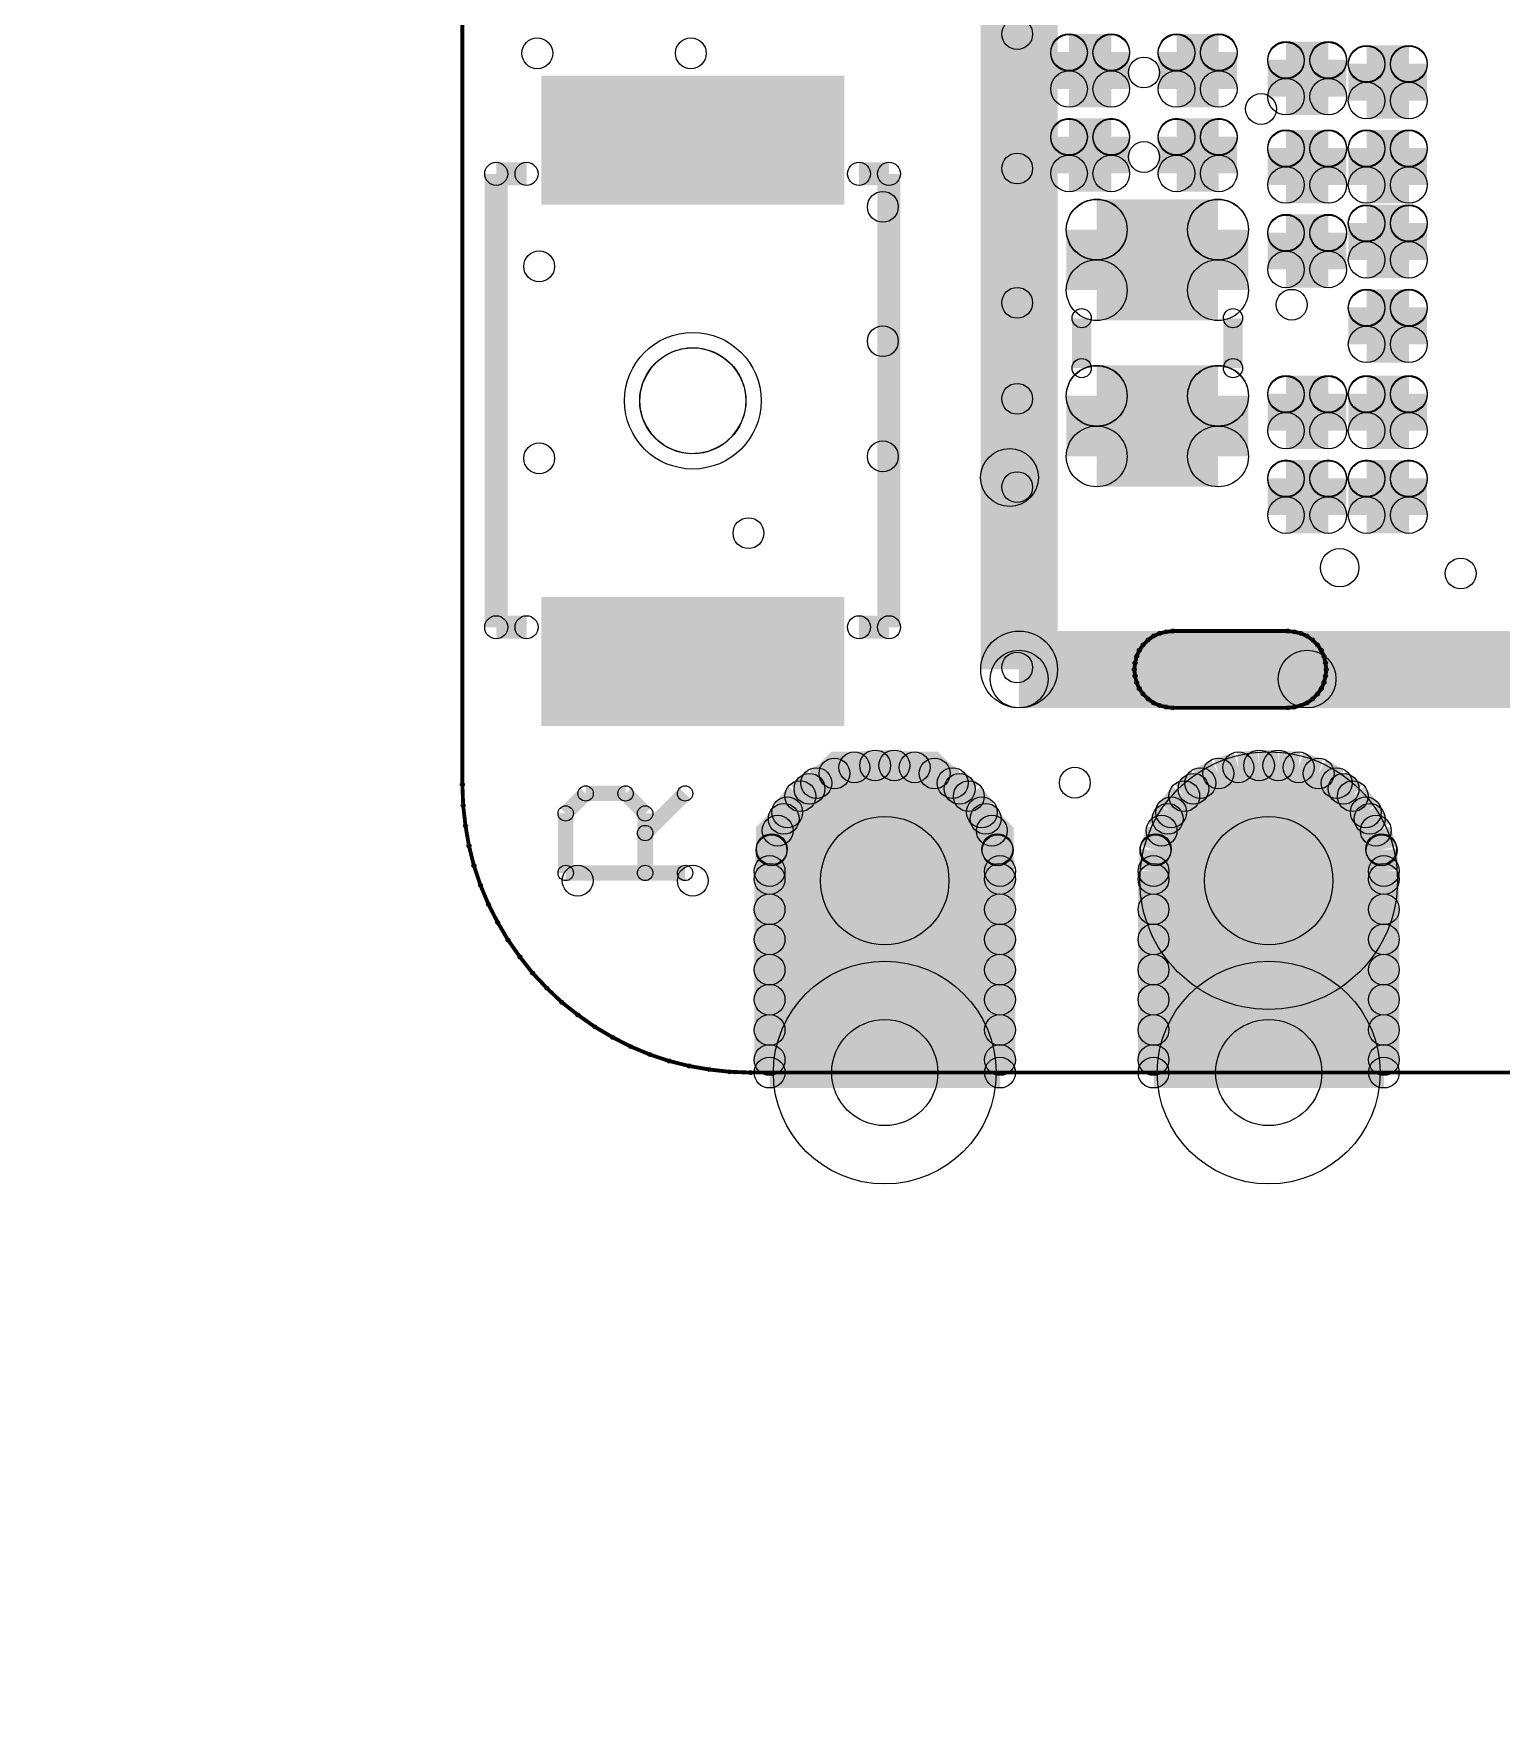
# Model space of a CAD drawing. Extents: x 0 to 123, y 0 to 26.
# Drawn here: x 0 to 9.71, y 0 to 11.09 of the extents above; entities that cross this region are included whole.
import ezdxf

# ---------------------------------------------------------------- set-up
doc = ezdxf.new("R2010")
doc.units = 0
doc.layers.get('0').update_dxf_attribs({"linetype": 'CONTINUOUS'})
for name, color, linetype in [('XIAOESP32C3_GTO', 3, 'CONTINUOUS'), ('XIAOESP32C3_GTS', 10, 'CONTINUOUS'), ('XIAOESP32C3_TXT', 14, 'CONTINUOUS')]:
    doc.layers.add(name, color=color, linetype=linetype)

# ---------------------------------------------------------------- blocks, each defined once
blk = doc.blocks.new('ROUND_1')
blk.add_circle((0, 0), 0.0127)
blk = doc.blocks.new('ROUND_5')
blk.add_circle((0, 0), 0.254)
blk = doc.blocks.new('ROUND_12')
blk.add_circle((0, 0), 0.0762)
blk = doc.blocks.new('ROUND_2')
blk.add_circle((0, 0), 0.0508)
blk = doc.blocks.new('ROUND_14')
blk.add_circle((0, 0), 0.0635)
blk = doc.blocks.new('ROUND_3')
blk.add_circle((0, 0), 0)
blk = doc.blocks.new('CUSTOM_65')
for points in [[(-0.852168, 0.35298), (-0.35298, 0.852168), (0.852168, 0.35298), (0.35298, 0.852168)], [(-0.852168, -0.35298), (-0.852168, 0.35298), (0.852168, -0.35298), (0.852168, 0.35298)], [(-0.35298, -0.852168), (-0.852168, -0.35298), (0.35298, -0.852168), (0.852168, -0.35298)]]:
    blk.add_solid(points)
blk = doc.blocks.new('ROUND_22')
blk.add_circle((0, 0), 0.852)
blk = doc.blocks.new('ROUND_23')
blk.add_circle((0, 0), 0.737)
blk = doc.blocks.new('RECTANGLE_67')
blk.add_solid([(1.00203, 0.42672), (1.00203, -0.42672), (-1.00203, 0.42672), (-1.00203, -0.42672)])
blk = doc.blocks.new('ROUND_26')
blk.add_circle((0, 0), 0.452)
blk = doc.blocks.new('ROUND_53')
blk.add_circle((0, 0), 0.191)
blk = doc.blocks.new('ROUND_54')
blk.add_circle((0, 0), 0.121)
blk = doc.blocks.new('ROUND_24')
blk.add_circle((0, 0), 0.102)
blk = doc.blocks.new('ROUND_66')
blk.add_circle((0, 0), 0.201)
blk = doc.blocks.new('ROUND_46')
blk.add_circle((0, 0), 0.127)
blk = doc.blocks.new('ROUND_69')
blk.add_circle((0, 0), 0.351)
blk = doc.blocks.new('ROUND_70')
blk.add_circle((0, 0), 0.425)

msp = doc.modelspace()

# ---------------------------------------------------------------- linework, layer by layer
at = {"layer": 'XIAOESP32C3_GTO'}
for points, const_width in [([(2.83718, 20.08886), (2.83718, 6.11886)], 0.0254), ([(6.52018, 6.88086), (6.52018, 19.32686)], 0.508), ([(3.0607, 7.16026), (3.0607, 10.16)], 0.1524), ([(3.0607, 10.16), (3.26136, 10.16)], 0.1524), ([(5.461, 10.16), (5.65912, 10.16)], 0.1524), ([(5.65912, 10.16), (5.65912, 7.16026)], 0.1524), ([(6.9342, 9.20496), (6.9342, 8.87476)], 0.127), ([(7.93496, 8.87476), (7.93496, 9.20496)], 0.127), ([(3.26136, 7.16026), (3.0607, 7.16026)], 0.1524), ([(5.65912, 7.16026), (5.461, 7.16026)], 0.1524), ([(16.80718, 6.88086), (6.52018, 6.88086)], 0.508), ([(7.40918, 7.10184), (7.37362, 7.07644)], 0.0254), ([(7.44982, 7.11962), (7.40918, 7.10184)], 0.0254), ([(7.493, 7.12978), (7.44982, 7.11962)], 0.0254), ([(7.53618, 7.13486), (7.493, 7.12978)], 0.0254), ([(8.29818, 7.13486), (7.53618, 7.13486)], 0.0254), ([(8.34136, 7.12978), (8.29818, 7.13486)], 0.0254), ([(8.38454, 7.11962), (8.34136, 7.12978)], 0.0254), ([(8.42518, 7.10184), (8.38454, 7.11962)], 0.0254), ([(8.46074, 7.07644), (8.42518, 7.10184)], 0.0254), ([(7.3152, 7.00786), (7.29742, 6.96722)], 0.0254), ([(7.3406, 7.04342), (7.3152, 7.00786)], 0.0254), ([(7.37362, 7.07644), (7.3406, 7.04342)], 0.0254), ([(8.49376, 7.04342), (8.46074, 7.07644)], 0.0254), ([(8.51916, 7.00786), (8.49376, 7.04342)], 0.0254), ([(8.53694, 6.96722), (8.51916, 7.00786)], 0.0254), ([(7.28726, 6.92404), (7.28218, 6.88086)], 0.0254), ([(7.28218, 6.88086), (7.28726, 6.83768)], 0.0254), ([(7.29742, 6.96722), (7.28726, 6.92404)], 0.0254), ([(8.5471, 6.92404), (8.53694, 6.96722)], 0.0254), ([(8.55218, 6.88086), (8.5471, 6.92404)], 0.0254), ([(8.5471, 6.83768), (8.55218, 6.88086)], 0.0254), ([(7.28726, 6.83768), (7.29742, 6.7945)], 0.0254), ([(7.29742, 6.7945), (7.3152, 6.75386)], 0.0254), ([(7.3152, 6.75386), (7.3406, 6.7183)], 0.0254), ([(8.49376, 6.7183), (8.51916, 6.75386)], 0.0254), ([(8.51916, 6.75386), (8.53694, 6.7945)], 0.0254), ([(8.53694, 6.7945), (8.5471, 6.83768)], 0.0254), ([(7.3406, 6.7183), (7.37362, 6.68528)], 0.0254), ([(7.37362, 6.68528), (7.40918, 6.65988)], 0.0254), ([(7.40918, 6.65988), (7.44982, 6.6421)], 0.0254), ([(7.44982, 6.6421), (7.493, 6.63194)], 0.0254), ([(8.34136, 6.63194), (8.38454, 6.6421)], 0.0254), ([(8.38454, 6.6421), (8.42518, 6.65988)], 0.0254), ([(8.42518, 6.65988), (8.46074, 6.68528)], 0.0254), ([(8.46074, 6.68528), (8.49376, 6.7183)], 0.0254), ([(7.493, 6.63194), (7.53618, 6.62686)], 0.0254), ([(7.53618, 6.62686), (8.29818, 6.62686)], 0.0254), ([(8.29818, 6.62686), (8.34136, 6.63194)], 0.0254), ([(2.83718, 6.11886), (2.84226, 5.9817)], 0.0254), ([(3.52044, 5.92836), (3.65252, 6.06044)], 0.1016), ([(3.65252, 6.06044), (3.91668, 6.06044)], 0.1016), ([(3.91668, 6.06044), (4.04622, 5.92836)], 0.1016), ([(4.04622, 5.79882), (4.31038, 6.06044)], 0.1016), ([(2.84226, 5.9817), (2.8575, 5.84708)], 0.0254), ([(3.52044, 5.53466), (3.52044, 5.92836)], 0.1016), ([(4.04622, 5.92836), (4.04622, 5.53466)], 0.1016), ([(2.8575, 5.84708), (2.88036, 5.715)], 0.0254), ([(2.88036, 5.715), (2.91338, 5.58292)], 0.0254), ([(2.91338, 5.58292), (2.95656, 5.45338)], 0.0254), ([(4.31038, 5.53466), (3.52044, 5.53466)], 0.1016), ([(2.95656, 5.45338), (3.0099, 5.32638)], 0.0254), ([(3.0099, 5.32638), (3.07086, 5.207)], 0.0254), ([(3.07086, 5.207), (3.13944, 5.09016)], 0.0254), ([(3.13944, 5.09016), (3.21818, 4.9784)], 0.0254), ([(3.21818, 4.9784), (3.302, 4.87172)], 0.0254), ([(3.302, 4.87172), (3.39598, 4.77266)], 0.0254), ([(3.39598, 4.77266), (3.49504, 4.67868)], 0.0254), ([(3.49504, 4.67868), (3.60172, 4.59486)], 0.0254), ([(3.60172, 4.59486), (3.71348, 4.51612)], 0.0254), ([(3.71348, 4.51612), (3.83032, 4.44754)], 0.0254), ([(3.83032, 4.44754), (3.9497, 4.38658)], 0.0254), ([(3.9497, 4.38658), (4.0767, 4.33324)], 0.0254), ([(4.0767, 4.33324), (4.20624, 4.29006)], 0.0254), ([(4.20624, 4.29006), (4.33832, 4.25704)], 0.0254), ([(4.33832, 4.25704), (4.4704, 4.23418)], 0.0254), ([(4.4704, 4.23418), (4.60502, 4.21894)], 0.0254), ([(4.60502, 4.21894), (4.74218, 4.21386)], 0.0254), ([(4.74218, 4.21386), (21.88718, 4.21386)], 0.0254)]:
    msp.add_lwpolyline(points, dxfattribs=dict(at, const_width=const_width))
for points in [[(4.1783, 8.95858), (4.23164, 8.98398)], [(4.23164, 8.98398), (4.28752, 9.00176)], [(4.28752, 9.00176), (4.34594, 9.00938)], [(4.34594, 9.00938), (4.4069, 9.00684)], [(4.4069, 9.00684), (4.46278, 8.99414)], [(4.46278, 8.99414), (4.51866, 8.97128)], [(4.05638, 8.82904), (4.0894, 8.87984)], [(4.0894, 8.87984), (4.13004, 8.92302)], [(4.13004, 8.92302), (4.1783, 8.95858)], [(4.51866, 8.97128), (4.56946, 8.9408)], [(4.56946, 8.9408), (4.61518, 8.90016)], [(4.61518, 8.90016), (4.65074, 8.85444)], [(4.01574, 8.71728), (4.03098, 8.7757)], [(4.03098, 8.7757), (4.05638, 8.82904)], [(4.65074, 8.85444), (4.68122, 8.80364)], [(4.68122, 8.80364), (4.70154, 8.74776)], [(4.01066, 8.65886), (4.01574, 8.71728)], [(4.01574, 8.60044), (4.01066, 8.65886)], [(4.70154, 8.74776), (4.7117, 8.68934)], [(4.7117, 8.68934), (4.7117, 8.62838)], [(4.03098, 8.54202), (4.01574, 8.60044)], [(4.05638, 8.48868), (4.03098, 8.54202)], [(4.70154, 8.56996), (4.68122, 8.51408)], [(4.7117, 8.62838), (4.70154, 8.56996)], [(4.0894, 8.43788), (4.05638, 8.48868)], [(4.13004, 8.3947), (4.0894, 8.43788)], [(4.65074, 8.46328), (4.61518, 8.41756)], [(4.68122, 8.51408), (4.65074, 8.46328)], [(4.1783, 8.35914), (4.13004, 8.3947)], [(4.23164, 8.33374), (4.1783, 8.35914)], [(4.28752, 8.31596), (4.23164, 8.33374)], [(4.46278, 8.32358), (4.4069, 8.31088)], [(4.51866, 8.34644), (4.46278, 8.32358)], [(4.56946, 8.37692), (4.51866, 8.34644)], [(4.61518, 8.41756), (4.56946, 8.37692)], [(4.34594, 8.30834), (4.28752, 8.31596)], [(4.4069, 8.31088), (4.34594, 8.30834)]]:
    msp.add_lwpolyline(points, dxfattribs=at)
at = {"layer": 'XIAOESP32C3_GTS'}
for points, const_width in [([(2.83718, 20.08886), (2.83718, 6.11886)], 0.0254), ([(6.45668, 12.08786), (6.45668, 8.15086)], 0.381), ([(6.85038, 10.72134), (6.85038, 10.96518)], 0.2413), ([(6.85038, 10.96518), (7.12978, 10.96518)], 0.2413), ([(7.12978, 10.9601), (6.85038, 10.9601)], 0.2413), ([(7.12978, 10.96518), (7.12978, 10.72134)], 0.2413), ([(7.56158, 10.72134), (7.56158, 10.96518)], 0.2413), ([(7.56158, 10.96518), (7.84098, 10.96518)], 0.2413), ([(7.84098, 10.9601), (7.56158, 10.9601)], 0.2413), ([(7.84098, 10.96518), (7.84098, 10.72134)], 0.2413), ([(8.28548, 10.67054), (8.28548, 10.91438)], 0.2413), ([(8.28548, 10.91438), (8.56488, 10.91438)], 0.2413), ([(8.56488, 10.9093), (8.28548, 10.9093)], 0.2413), ([(8.56488, 10.91438), (8.56488, 10.67054)], 0.2413), ([(8.81888, 10.88898), (8.81888, 10.64514)], 0.2413), ([(8.81888, 10.88898), (9.09828, 10.88898)], 0.2413), ([(8.81888, 10.8839), (9.09828, 10.8839)], 0.2413), ([(9.09828, 10.88898), (9.09828, 10.64514)], 0.2413), ([(7.12978, 10.72134), (6.85038, 10.72134)], 0.2413), ([(7.84098, 10.72134), (7.56158, 10.72134)], 0.2413), ([(8.56488, 10.67054), (8.28548, 10.67054)], 0.2413), ([(9.09828, 10.64514), (8.81888, 10.64514)], 0.2413), ([(6.85038, 10.16254), (6.85038, 10.40638)], 0.2413), ([(6.85038, 10.40638), (7.12978, 10.40638)], 0.2413), ([(7.12978, 10.4013), (6.85038, 10.4013)], 0.2413), ([(7.12978, 10.40638), (7.12978, 10.16254)], 0.2413), ([(7.56158, 10.16254), (7.56158, 10.40638)], 0.2413), ([(7.56158, 10.40638), (7.84098, 10.40638)], 0.2413), ([(7.84098, 10.4013), (7.56158, 10.4013)], 0.2413), ([(7.84098, 10.40638), (7.84098, 10.16254)], 0.2413), ([(8.28548, 10.33018), (8.28548, 10.08634)], 0.2413), ([(8.28548, 10.33018), (8.56488, 10.33018)], 0.2413), ([(8.28548, 10.3251), (8.56488, 10.3251)], 0.2413), ([(8.56488, 10.33018), (8.56488, 10.08634)], 0.2413), ([(8.81888, 10.33018), (8.81888, 10.08634)], 0.2413), ([(8.81888, 10.33018), (9.09828, 10.33018)], 0.2413), ([(8.81888, 10.3251), (9.09828, 10.3251)], 0.2413), ([(9.09828, 10.33018), (9.09828, 10.08634)], 0.2413), ([(7.12978, 10.16254), (6.85038, 10.16254)], 0.2413), ([(7.84098, 10.16254), (7.56158, 10.16254)], 0.2413), ([(8.56488, 10.08634), (8.28548, 10.08634)], 0.2413), ([(9.09828, 10.08634), (8.81888, 10.08634)], 0.2413), ([(7.8359, 9.7917), (7.03326, 9.7917)], 0.40132), ([(7.03326, 9.39038), (7.03326, 9.7917)], 0.40132), ([(7.03326, 9.78916), (7.8359, 9.78916)], 0.40132), ([(7.8359, 9.7917), (7.8359, 9.39038)], 0.40132), ([(8.28548, 9.77138), (8.28548, 9.52754)], 0.2413), ([(8.28548, 9.77138), (8.56488, 9.77138)], 0.2413), ([(8.28548, 9.7663), (8.56488, 9.7663)], 0.2413), ([(8.56488, 9.77138), (8.56488, 9.52754)], 0.2413), ([(8.81888, 9.59104), (8.81888, 9.83488)], 0.2413), ([(8.81888, 9.83488), (9.09828, 9.83488)], 0.2413), ([(9.09828, 9.8298), (8.81888, 9.8298)], 0.2413), ([(9.09828, 9.83488), (9.09828, 9.59104)], 0.2413), ([(8.56488, 9.52754), (8.28548, 9.52754)], 0.2413), ([(9.09828, 9.59104), (8.81888, 9.59104)], 0.2413), ([(7.8359, 9.39038), (7.03326, 9.39038)], 0.40132), ([(8.81888, 9.03224), (8.81888, 9.27608)], 0.2413), ([(8.81888, 9.27608), (9.09828, 9.27608)], 0.2413), ([(9.09828, 9.271), (8.81888, 9.271)], 0.2413), ([(9.09828, 9.27608), (9.09828, 9.03224)], 0.2413), ([(9.09828, 9.03224), (8.81888, 9.03224)], 0.2413), ([(7.8359, 8.69188), (7.03326, 8.69188)], 0.40132), ([(7.03326, 8.29056), (7.03326, 8.69188)], 0.40132), ([(7.03326, 8.68934), (7.8359, 8.68934)], 0.40132), ([(7.8359, 8.69188), (7.8359, 8.29056)], 0.40132), ([(8.28548, 8.70458), (8.28548, 8.46074)], 0.2413), ([(8.28548, 8.70458), (8.56488, 8.70458)], 0.2413), ([(8.28548, 8.6995), (8.56488, 8.6995)], 0.2413), ([(8.56488, 8.70458), (8.56488, 8.46074)], 0.2413), ([(8.81888, 8.70458), (8.81888, 8.46074)], 0.2413), ([(8.81888, 8.70458), (9.09828, 8.70458)], 0.2413), ([(8.81888, 8.6995), (9.09828, 8.6995)], 0.2413), ([(9.09828, 8.70458), (9.09828, 8.46074)], 0.2413), ([(8.56488, 8.46074), (8.28548, 8.46074)], 0.2413), ([(9.09828, 8.46074), (8.81888, 8.46074)], 0.2413), ([(7.8359, 8.29056), (7.03326, 8.29056)], 0.40132), ([(8.28548, 8.14578), (8.28548, 7.90194)], 0.2413), ([(8.28548, 8.14578), (8.56488, 8.14578)], 0.2413), ([(8.28548, 8.1407), (8.56488, 8.1407)], 0.2413), ([(8.56488, 8.14578), (8.56488, 7.90194)], 0.2413), ([(8.81888, 8.14578), (8.81888, 7.90194)], 0.2413), ([(8.81888, 8.14578), (9.09828, 8.14578)], 0.2413), ([(8.81888, 8.1407), (9.09828, 8.1407)], 0.2413), ([(9.09828, 8.14578), (9.09828, 7.90194)], 0.2413), ([(8.56488, 7.90194), (8.28548, 7.90194)], 0.2413), ([(9.09828, 7.90194), (8.81888, 7.90194)], 0.2413), ([(7.40918, 7.10184), (7.37362, 7.07644)], 0.0254), ([(7.44982, 7.11962), (7.40918, 7.10184)], 0.0254), ([(7.493, 7.12978), (7.44982, 7.11962)], 0.0254), ([(7.53618, 7.13486), (7.493, 7.12978)], 0.0254), ([(8.29818, 7.13486), (7.53618, 7.13486)], 0.0254), ([(8.34136, 7.12978), (8.29818, 7.13486)], 0.0254), ([(8.38454, 7.11962), (8.34136, 7.12978)], 0.0254), ([(8.42518, 7.10184), (8.38454, 7.11962)], 0.0254), ([(8.46074, 7.07644), (8.42518, 7.10184)], 0.0254), ([(6.52018, 6.81736), (8.42518, 6.81736)], 0.381), ([(7.3152, 7.00786), (7.29742, 6.96722)], 0.0254), ([(7.3406, 7.04342), (7.3152, 7.00786)], 0.0254), ([(7.37362, 7.07644), (7.3406, 7.04342)], 0.0254), ([(8.49376, 7.04342), (8.46074, 7.07644)], 0.0254), ([(8.51916, 7.00786), (8.49376, 7.04342)], 0.0254), ([(8.53694, 6.96722), (8.51916, 7.00786)], 0.0254), ([(7.28726, 6.92404), (7.28218, 6.88086)], 0.0254), ([(7.28218, 6.88086), (7.28726, 6.83768)], 0.0254), ([(7.29742, 6.96722), (7.28726, 6.92404)], 0.0254), ([(8.5471, 6.92404), (8.53694, 6.96722)], 0.0254), ([(8.55218, 6.88086), (8.5471, 6.92404)], 0.0254), ([(8.5471, 6.83768), (8.55218, 6.88086)], 0.0254), ([(7.28726, 6.83768), (7.29742, 6.7945)], 0.0254), ([(7.29742, 6.7945), (7.3152, 6.75386)], 0.0254), ([(7.3152, 6.75386), (7.3406, 6.7183)], 0.0254), ([(8.49376, 6.7183), (8.51916, 6.75386)], 0.0254), ([(8.51916, 6.75386), (8.53694, 6.7945)], 0.0254), ([(8.53694, 6.7945), (8.5471, 6.83768)], 0.0254), ([(7.3406, 6.7183), (7.37362, 6.68528)], 0.0254), ([(7.37362, 6.68528), (7.40918, 6.65988)], 0.0254), ([(7.40918, 6.65988), (7.44982, 6.6421)], 0.0254), ([(7.44982, 6.6421), (7.493, 6.63194)], 0.0254), ([(8.34136, 6.63194), (8.38454, 6.6421)], 0.0254), ([(8.38454, 6.6421), (8.42518, 6.65988)], 0.0254), ([(8.42518, 6.65988), (8.46074, 6.68528)], 0.0254), ([(8.46074, 6.68528), (8.49376, 6.7183)], 0.0254), ([(7.493, 6.63194), (7.53618, 6.62686)], 0.0254), ([(7.53618, 6.62686), (8.29818, 6.62686)], 0.0254), ([(8.29818, 6.62686), (8.34136, 6.63194)], 0.0254), ([(5.29844, 6.19252), (5.43052, 6.23316)], 0.2032), ([(5.43052, 6.23316), (5.56768, 6.24586)], 0.2032), ([(5.56768, 6.24586), (5.69468, 6.24586)], 0.2032), ([(5.69468, 6.24586), (5.8293, 6.23316)], 0.2032), ([(5.8293, 6.23316), (5.96138, 6.19252)], 0.2032), ([(7.83844, 6.19252), (7.97052, 6.23316)], 0.2032), ([(7.97052, 6.23316), (8.10768, 6.24586)], 0.2032), ([(8.10768, 6.24586), (8.23468, 6.24586)], 0.2032), ([(8.23468, 6.24586), (8.3693, 6.23316)], 0.2032), ([(8.3693, 6.23316), (8.50138, 6.19252)], 0.2032), ([(5.07238, 6.04266), (5.17906, 6.12902)], 0.2032), ([(5.17906, 6.12902), (5.29844, 6.19252)], 0.2032), ([(5.96138, 6.19252), (6.08076, 6.12902)], 0.2032), ([(6.08076, 6.12902), (6.18744, 6.04266)], 0.2032), ([(7.61238, 6.04266), (7.71906, 6.12902)], 0.2032), ([(7.71906, 6.12902), (7.83844, 6.19252)], 0.2032), ([(8.50138, 6.19252), (8.62076, 6.12902)], 0.2032), ([(8.62076, 6.12902), (8.72744, 6.04266)], 0.2032), ([(2.83718, 6.11886), (2.84226, 5.9817)], 0.0254), ([(4.98602, 5.93598), (5.07238, 6.04266)], 0.2032), ([(5.13334, 6.09092), (6.12648, 6.09092)], 0.2032), ([(6.18744, 6.04266), (6.2738, 5.93598)], 0.2032), ([(7.52602, 5.93598), (7.61238, 6.04266)], 0.2032), ([(7.67334, 6.09092), (8.66648, 6.09092)], 0.2032), ([(8.72744, 6.04266), (8.8138, 5.93598)], 0.2032), ([(2.84226, 5.9817), (2.8575, 5.84708)], 0.0254), ([(4.92252, 5.81406), (4.98602, 5.93598)], 0.2032), ([(6.2992, 5.8928), (4.96316, 5.8928)], 0.2032), ([(6.2738, 5.93598), (6.33984, 5.81406)], 0.2032), ([(7.46252, 5.81406), (7.52602, 5.93598)], 0.2032), ([(8.8392, 5.8928), (7.50316, 5.8928)], 0.2032), ([(8.8138, 5.93598), (8.87984, 5.81406)], 0.2032), ([(4.88188, 5.68452), (4.92252, 5.81406)], 0.2032), ([(6.33984, 5.81406), (6.37794, 5.68452)], 0.2032), ([(7.42188, 5.68452), (7.46252, 5.81406)], 0.2032), ([(8.87984, 5.81406), (8.91794, 5.68452)], 0.2032), ([(2.8575, 5.84708), (2.88036, 5.715)], 0.0254), ([(4.86918, 5.54736), (4.88188, 5.68452)], 0.2032), ([(4.88442, 5.69214), (6.3754, 5.69214)], 0.2032), ([(6.37794, 5.68452), (6.39318, 5.54736)], 0.2032), ([(7.40918, 5.54736), (7.42188, 5.68452)], 0.2032), ([(7.42442, 5.69214), (8.9154, 5.69214)], 0.2032), ([(8.91794, 5.68452), (8.93318, 5.54736)], 0.2032), ([(2.88036, 5.715), (2.91338, 5.58292)], 0.0254), ([(2.91338, 5.58292), (2.95656, 5.45338)], 0.0254), ([(4.86918, 4.21386), (4.86918, 5.54736)], 0.2032), ([(6.39318, 5.49402), (4.86918, 5.49402)], 0.2032), ([(6.39318, 5.54736), (6.39318, 4.21386)], 0.2032), ([(7.40918, 4.21386), (7.40918, 5.54736)], 0.2032), ([(8.93318, 5.49402), (7.40918, 5.49402)], 0.2032), ([(8.93318, 5.54736), (8.93318, 4.21386)], 0.2032), ([(2.95656, 5.45338), (3.0099, 5.32638)], 0.0254), ([(3.0099, 5.32638), (3.07086, 5.207)], 0.0254), ([(4.86918, 5.29336), (6.39318, 5.29336)], 0.2032), ([(7.40918, 5.29336), (8.93318, 5.29336)], 0.2032), ([(3.07086, 5.207), (3.13944, 5.09016)], 0.0254), ([(3.13944, 5.09016), (3.21818, 4.9784)], 0.0254), ([(6.39318, 5.09524), (4.86918, 5.09524)], 0.2032), ([(8.93318, 5.09524), (7.40918, 5.09524)], 0.2032), ([(3.21818, 4.9784), (3.302, 4.87172)], 0.0254), ([(4.86918, 4.89458), (6.39318, 4.89458)], 0.2032), ([(7.40918, 4.89458), (8.93318, 4.89458)], 0.2032), ([(3.302, 4.87172), (3.39598, 4.77266)], 0.0254), ([(3.39598, 4.77266), (3.49504, 4.67868)], 0.0254), ([(6.39318, 4.69646), (4.86918, 4.69646)], 0.2032), ([(8.93318, 4.69646), (7.40918, 4.69646)], 0.2032), ([(3.49504, 4.67868), (3.60172, 4.59486)], 0.0254), ([(3.60172, 4.59486), (3.71348, 4.51612)], 0.0254), ([(4.86918, 4.4958), (6.39318, 4.4958)], 0.2032), ([(7.40918, 4.4958), (8.93318, 4.4958)], 0.2032), ([(3.71348, 4.51612), (3.83032, 4.44754)], 0.0254), ([(3.83032, 4.44754), (3.9497, 4.38658)], 0.0254), ([(3.9497, 4.38658), (4.0767, 4.33324)], 0.0254), ([(4.0767, 4.33324), (4.20624, 4.29006)], 0.0254), ([(6.39318, 4.29768), (4.86918, 4.29768)], 0.2032), ([(8.93318, 4.29768), (7.40918, 4.29768)], 0.2032), ([(4.20624, 4.29006), (4.33832, 4.25704)], 0.0254), ([(4.33832, 4.25704), (4.4704, 4.23418)], 0.0254), ([(4.4704, 4.23418), (4.60502, 4.21894)], 0.0254), ([(4.60502, 4.21894), (4.74218, 4.21386)], 0.0254), ([(4.74218, 4.21386), (21.88718, 4.21386)], 0.0254), ([(6.39318, 4.21386), (4.86918, 4.21386)], 0.2032), ([(8.93318, 4.21386), (7.40918, 4.21386)], 0.2032)]:
    msp.add_lwpolyline(points, dxfattribs=dict(at, const_width=const_width))
for points in [[(4.1783, 8.95858), (4.23164, 8.98398)], [(4.23164, 8.98398), (4.28752, 9.00176)], [(4.28752, 9.00176), (4.34594, 9.00938)], [(4.34594, 9.00938), (4.4069, 9.00684)], [(4.4069, 9.00684), (4.46278, 8.99414)], [(4.46278, 8.99414), (4.51866, 8.97128)], [(4.05638, 8.82904), (4.0894, 8.87984)], [(4.0894, 8.87984), (4.13004, 8.92302)], [(4.13004, 8.92302), (4.1783, 8.95858)], [(4.51866, 8.97128), (4.56946, 8.9408)], [(4.56946, 8.9408), (4.61518, 8.90016)], [(4.61518, 8.90016), (4.65074, 8.85444)], [(4.01574, 8.71728), (4.03098, 8.7757)], [(4.03098, 8.7757), (4.05638, 8.82904)], [(4.65074, 8.85444), (4.68122, 8.80364)], [(4.68122, 8.80364), (4.70154, 8.74776)], [(4.01066, 8.65886), (4.01574, 8.71728)], [(4.01574, 8.60044), (4.01066, 8.65886)], [(4.70154, 8.74776), (4.7117, 8.68934)], [(4.7117, 8.68934), (4.7117, 8.62838)], [(4.03098, 8.54202), (4.01574, 8.60044)], [(4.05638, 8.48868), (4.03098, 8.54202)], [(4.70154, 8.56996), (4.68122, 8.51408)], [(4.7117, 8.62838), (4.70154, 8.56996)], [(4.0894, 8.43788), (4.05638, 8.48868)], [(4.13004, 8.3947), (4.0894, 8.43788)], [(4.65074, 8.46328), (4.61518, 8.41756)], [(4.68122, 8.51408), (4.65074, 8.46328)], [(4.1783, 8.35914), (4.13004, 8.3947)], [(4.23164, 8.33374), (4.1783, 8.35914)], [(4.28752, 8.31596), (4.23164, 8.33374)], [(4.46278, 8.32358), (4.4069, 8.31088)], [(4.51866, 8.34644), (4.46278, 8.32358)], [(4.56946, 8.37692), (4.51866, 8.34644)], [(4.61518, 8.41756), (4.56946, 8.37692)], [(4.34594, 8.30834), (4.28752, 8.31596)], [(4.4069, 8.31088), (4.34594, 8.30834)]]:
    msp.add_lwpolyline(points, dxfattribs=at)

# ---------------------------------------------------------------- block references
at = {"layer": 'XIAOESP32C3_GTO'}
for name, p in [('ROUND_3', (4.34594, 17.89938)), ('ROUND_3', (4.4069, 17.89684)), ('ROUND_3', (4.28752, 17.89176)), ('ROUND_3', (4.46278, 17.88414)), ('ROUND_3', (4.23164, 17.87398)), ('ROUND_3', (4.51866, 17.86128)), ('ROUND_3', (4.1783, 17.84858)), ('ROUND_3', (4.56946, 17.8308)), ('ROUND_3', (4.13004, 17.81302)), ('ROUND_3', (4.61518, 17.79016)), ('ROUND_3', (4.0894, 17.76984)), ('ROUND_3', (4.65074, 17.74444)), ('ROUND_3', (4.05638, 17.71904)), ('ROUND_3', (4.68122, 17.69364)), ('ROUND_3', (4.03098, 17.6657)), ('ROUND_3', (4.70154, 17.63776)), ('ROUND_3', (4.01574, 17.60728)), ('ROUND_3', (4.7117, 17.57934)), ('ROUND_3', (4.01066, 17.54886)), ('ROUND_3', (4.01066, 17.54886)), ('ROUND_3', (4.7117, 17.51838)), ('ROUND_3', (4.01574, 17.49044)), ('ROUND_3', (4.70154, 17.45996)), ('ROUND_3', (4.03098, 17.43202)), ('ROUND_3', (4.68122, 17.40408)), ('ROUND_3', (4.05638, 17.37868)), ('ROUND_3', (4.65074, 17.35328)), ('ROUND_3', (4.0894, 17.32788)), ('ROUND_3', (4.61518, 17.30756)), ('ROUND_3', (4.13004, 17.2847)), ('ROUND_3', (4.56946, 17.26692)), ('ROUND_3', (4.1783, 17.24914)), ('ROUND_3', (4.51866, 17.23644)), ('ROUND_3', (4.23164, 17.22374)), ('ROUND_3', (4.46278, 17.21358)), ('ROUND_3', (4.28752, 17.20596)), ('ROUND_3', (4.4069, 17.20088)), ('ROUND_3', (4.34594, 17.19834)), ('ROUND_12', (3.0607, 10.16)), ('ROUND_12', (3.26136, 10.16)), ('ROUND_12', (5.461, 10.16)), ('ROUND_12', (5.65912, 10.16)), ('ROUND_12', (5.65912, 10.16)), ('ROUND_14', (6.9342, 9.20496)), ('ROUND_14', (7.93496, 9.20496)), ('ROUND_3', (4.34594, 9.00938)), ('ROUND_3', (4.4069, 9.00684)), ('ROUND_3', (4.28752, 9.00176)), ('ROUND_3', (4.46278, 8.99414)), ('ROUND_3', (4.23164, 8.98398)), ('ROUND_3', (4.51866, 8.97128)), ('ROUND_3', (4.1783, 8.95858)), ('ROUND_3', (4.56946, 8.9408)), ('ROUND_3', (4.13004, 8.92302)), ('ROUND_3', (4.61518, 8.90016)), ('ROUND_3', (4.0894, 8.87984)), ('ROUND_14', (6.9342, 8.87476)), ('ROUND_14', (7.93496, 8.87476)), ('ROUND_3', (4.65074, 8.85444)), ('ROUND_3', (4.05638, 8.82904)), ('ROUND_3', (4.68122, 8.80364)), ('ROUND_3', (4.03098, 8.7757)), ('ROUND_3', (4.70154, 8.74776)), ('ROUND_3', (4.01574, 8.71728)), ('ROUND_3', (4.7117, 8.68934)), ('ROUND_3', (4.01066, 8.65886)), ('ROUND_3', (4.01066, 8.65886)), ('ROUND_3', (4.7117, 8.62838)), ('ROUND_3', (4.01574, 8.60044)), ('ROUND_3', (4.70154, 8.56996)), ('ROUND_3', (4.03098, 8.54202)), ('ROUND_3', (4.68122, 8.51408)), ('ROUND_3', (4.05638, 8.48868)), ('ROUND_3', (4.65074, 8.46328)), ('ROUND_3', (4.0894, 8.43788)), ('ROUND_3', (4.61518, 8.41756)), ('ROUND_3', (4.13004, 8.3947)), ('ROUND_3', (4.56946, 8.37692)), ('ROUND_3', (4.1783, 8.35914)), ('ROUND_3', (4.51866, 8.34644)), ('ROUND_3', (4.23164, 8.33374)), ('ROUND_3', (4.46278, 8.32358)), ('ROUND_3', (4.28752, 8.31596)), ('ROUND_3', (4.4069, 8.31088)), ('ROUND_3', (4.34594, 8.30834)), ('ROUND_12', (3.0607, 7.16026)), ('ROUND_12', (3.26136, 7.16026)), ('ROUND_12', (5.461, 7.16026)), ('ROUND_12', (5.65912, 7.16026)), ('ROUND_5', (6.52018, 6.88086)), ('ROUND_1', (7.40918, 7.10184)), ('ROUND_1', (7.44982, 7.11962)), ('ROUND_1', (7.493, 7.12978)), ('ROUND_1', (7.53618, 7.13486)), ('ROUND_1', (8.29818, 7.13486)), ('ROUND_1', (8.34136, 7.12978)), ('ROUND_1', (8.38454, 7.11962)), ('ROUND_1', (8.42518, 7.10184)), ('ROUND_1', (7.3152, 7.00786)), ('ROUND_1', (7.3406, 7.04342)), ('ROUND_1', (7.37362, 7.07644)), ('ROUND_1', (8.46074, 7.07644)), ('ROUND_1', (8.49376, 7.04342)), ('ROUND_1', (8.51916, 7.00786)), ('ROUND_1', (7.28218, 6.88086)), ('ROUND_1', (7.28726, 6.92404)), ('ROUND_1', (7.29742, 6.96722)), ('ROUND_1', (8.53694, 6.96722)), ('ROUND_1', (8.5471, 6.92404)), ('ROUND_1', (8.55218, 6.88086)), ('ROUND_1', (7.28726, 6.83768)), ('ROUND_1', (7.29742, 6.7945)), ('ROUND_1', (7.3152, 6.75386)), ('ROUND_1', (8.51916, 6.75386)), ('ROUND_1', (8.53694, 6.7945)), ('ROUND_1', (8.5471, 6.83768)), ('ROUND_1', (7.3406, 6.7183)), ('ROUND_1', (7.37362, 6.68528)), ('ROUND_1', (7.40918, 6.65988)), ('ROUND_1', (7.44982, 6.6421)), ('ROUND_1', (8.38454, 6.6421)), ('ROUND_1', (8.42518, 6.65988)), ('ROUND_1', (8.46074, 6.68528)), ('ROUND_1', (8.49376, 6.7183)), ('ROUND_1', (7.493, 6.63194)), ('ROUND_1', (7.53618, 6.62686)), ('ROUND_1', (7.53618, 6.62686)), ('ROUND_1', (8.29818, 6.62686)), ('ROUND_1', (8.34136, 6.63194)), ('ROUND_1', (2.83718, 6.11886)), ('ROUND_2', (3.65252, 6.06044)), ('ROUND_2', (3.91668, 6.06044)), ('ROUND_2', (4.31038, 6.06044)), ('ROUND_1', (2.84226, 5.9817)), ('ROUND_2', (3.52044, 5.92836)), ('ROUND_2', (4.04622, 5.92836)), ('ROUND_1', (2.8575, 5.84708)), ('ROUND_2', (4.04622, 5.79882)), ('ROUND_1', (2.88036, 5.715)), ('ROUND_1', (2.91338, 5.58292)), ('ROUND_2', (3.52044, 5.53466)), ('ROUND_2', (4.04622, 5.53466)), ('ROUND_2', (4.31038, 5.53466)), ('ROUND_1', (2.95656, 5.45338)), ('ROUND_1', (3.0099, 5.32638)), ('ROUND_1', (3.07086, 5.207)), ('ROUND_1', (3.13944, 5.09016)), ('ROUND_1', (3.21818, 4.9784)), ('ROUND_1', (3.302, 4.87172)), ('ROUND_1', (3.39598, 4.77266)), ('ROUND_1', (3.49504, 4.67868)), ('ROUND_1', (3.60172, 4.59486)), ('ROUND_1', (3.71348, 4.51612)), ('ROUND_1', (3.83032, 4.44754)), ('ROUND_1', (3.9497, 4.38658)), ('ROUND_1', (4.0767, 4.33324)), ('ROUND_1', (4.20624, 4.29006)), ('ROUND_1', (4.33832, 4.25704)), ('ROUND_1', (4.4704, 4.23418)), ('ROUND_1', (4.60502, 4.21894)), ('ROUND_1', (4.74218, 4.21386)), ('ROUND_1', (4.74218, 4.21386))]:
    msp.add_blockref(name, p, dxfattribs=at)
at = {"layer": 'XIAOESP32C3_GTS'}
for name, p in [('ROUND_3', (4.34594, 17.89938)), ('ROUND_3', (4.4069, 17.89684)), ('ROUND_3', (4.28752, 17.89176)), ('ROUND_3', (4.46278, 17.88414)), ('ROUND_3', (4.23164, 17.87398)), ('ROUND_3', (4.51866, 17.86128)), ('ROUND_3', (4.1783, 17.84858)), ('ROUND_3', (4.56946, 17.8308)), ('ROUND_3', (4.13004, 17.81302)), ('ROUND_3', (4.61518, 17.79016)), ('ROUND_3', (4.0894, 17.76984)), ('ROUND_3', (4.65074, 17.74444)), ('ROUND_3', (4.05638, 17.71904)), ('ROUND_3', (4.68122, 17.69364)), ('ROUND_3', (4.03098, 17.6657)), ('ROUND_3', (4.70154, 17.63776)), ('ROUND_3', (4.01574, 17.60728)), ('ROUND_3', (4.7117, 17.57934)), ('ROUND_3', (4.01066, 17.54886)), ('ROUND_3', (4.01066, 17.54886)), ('ROUND_3', (4.7117, 17.51838)), ('ROUND_3', (4.01574, 17.49044)), ('ROUND_3', (4.70154, 17.45996)), ('ROUND_3', (4.03098, 17.43202)), ('ROUND_3', (4.68122, 17.40408)), ('ROUND_3', (4.05638, 17.37868)), ('ROUND_3', (4.65074, 17.35328)), ('ROUND_3', (4.0894, 17.32788)), ('ROUND_3', (4.61518, 17.30756)), ('ROUND_3', (4.13004, 17.2847)), ('ROUND_3', (4.56946, 17.26692)), ('ROUND_3', (4.1783, 17.24914)), ('ROUND_3', (4.51866, 17.23644)), ('ROUND_3', (4.23164, 17.22374)), ('ROUND_3', (4.46278, 17.21358)), ('ROUND_3', (4.28752, 17.20596)), ('ROUND_3', (4.4069, 17.20088)), ('ROUND_3', (4.34594, 17.19834)), ('ROUND_54', (6.85038, 10.96518)), ('ROUND_54', (6.85038, 10.9601)), ('ROUND_54', (7.12978, 10.96518)), ('ROUND_54', (7.12978, 10.96518)), ('ROUND_54', (7.12978, 10.9601)), ('ROUND_54', (7.56158, 10.96518)), ('ROUND_54', (7.56158, 10.9601)), ('ROUND_54', (7.84098, 10.96518)), ('ROUND_54', (7.84098, 10.96518)), ('ROUND_54', (7.84098, 10.9601)), ('ROUND_54', (8.28548, 10.91438)), ('ROUND_54', (8.28548, 10.9093)), ('ROUND_54', (8.56488, 10.91438)), ('ROUND_54', (8.56488, 10.91438)), ('ROUND_54', (8.56488, 10.9093)), ('ROUND_54', (8.81888, 10.88898)), ('ROUND_54', (8.81888, 10.88898)), ('ROUND_54', (8.81888, 10.8839)), ('ROUND_54', (9.09828, 10.88898)), ('ROUND_54', (9.09828, 10.8839)), ('RECTANGLE_67', (4.36118, 10.38352)), ('ROUND_54', (6.85038, 10.72134)), ('ROUND_54', (7.12978, 10.72134)), ('ROUND_54', (7.56158, 10.72134)), ('ROUND_54', (7.84098, 10.72134)), ('ROUND_54', (8.28548, 10.67054)), ('ROUND_54', (8.56488, 10.67054)), ('ROUND_54', (8.81888, 10.64514)), ('ROUND_54', (8.81888, 10.64514)), ('ROUND_54', (9.09828, 10.64514)), ('ROUND_54', (6.85038, 10.40638)), ('ROUND_54', (6.85038, 10.4013)), ('ROUND_54', (7.12978, 10.40638)), ('ROUND_54', (7.12978, 10.40638)), ('ROUND_54', (7.12978, 10.4013)), ('ROUND_54', (7.56158, 10.40638)), ('ROUND_54', (7.56158, 10.4013)), ('ROUND_54', (7.84098, 10.40638)), ('ROUND_54', (7.84098, 10.40638)), ('ROUND_54', (7.84098, 10.4013)), ('ROUND_54', (8.28548, 10.33018)), ('ROUND_54', (8.28548, 10.33018)), ('ROUND_54', (8.28548, 10.3251)), ('ROUND_54', (8.56488, 10.33018)), ('ROUND_54', (8.56488, 10.3251)), ('ROUND_54', (8.81888, 10.33018)), ('ROUND_54', (8.81888, 10.33018)), ('ROUND_54', (8.81888, 10.3251)), ('ROUND_54', (9.09828, 10.33018)), ('ROUND_54', (9.09828, 10.3251)), ('ROUND_54', (6.85038, 10.16254)), ('ROUND_54', (7.12978, 10.16254)), ('ROUND_54', (7.56158, 10.16254)), ('ROUND_54', (7.84098, 10.16254)), ('ROUND_54', (8.28548, 10.08634)), ('ROUND_54', (8.28548, 10.08634)), ('ROUND_54', (8.56488, 10.08634)), ('ROUND_54', (8.81888, 10.08634)), ('ROUND_54', (8.81888, 10.08634)), ('ROUND_54', (9.09828, 10.08634)), ('ROUND_66', (7.03326, 9.7917)), ('ROUND_66', (7.03326, 9.7917)), ('ROUND_66', (7.03326, 9.78916)), ('ROUND_66', (7.8359, 9.7917)), ('ROUND_66', (7.8359, 9.7917)), ('ROUND_66', (7.8359, 9.78916)), ('ROUND_54', (8.28548, 9.77138)), ('ROUND_54', (8.28548, 9.77138)), ('ROUND_54', (8.28548, 9.7663)), ('ROUND_54', (8.56488, 9.77138)), ('ROUND_54', (8.56488, 9.7663)), ('ROUND_54', (8.81888, 9.83488)), ('ROUND_54', (8.81888, 9.8298)), ('ROUND_54', (9.09828, 9.83488)), ('ROUND_54', (9.09828, 9.83488)), ('ROUND_54', (9.09828, 9.8298)), ('ROUND_54', (8.28548, 9.52754)), ('ROUND_54', (8.28548, 9.52754)), ('ROUND_54', (8.56488, 9.52754)), ('ROUND_54', (8.81888, 9.59104)), ('ROUND_54', (9.09828, 9.59104)), ('ROUND_66', (7.03326, 9.39038)), ('ROUND_66', (7.8359, 9.39038)), ('ROUND_54', (8.81888, 9.27608)), ('ROUND_54', (8.81888, 9.271)), ('ROUND_54', (9.09828, 9.27608)), ('ROUND_54', (9.09828, 9.27608)), ('ROUND_54', (9.09828, 9.271)), ('ROUND_26', (4.36118, 8.65886)), ('ROUND_54', (8.81888, 9.03224)), ('ROUND_54', (9.09828, 9.03224)), ('ROUND_3', (4.34594, 9.00938)), ('ROUND_3', (4.4069, 9.00684)), ('ROUND_3', (4.28752, 9.00176)), ('ROUND_3', (4.46278, 8.99414)), ('ROUND_3', (4.23164, 8.98398)), ('ROUND_3', (4.51866, 8.97128)), ('ROUND_3', (4.1783, 8.95858)), ('ROUND_3', (4.56946, 8.9408)), ('ROUND_3', (4.13004, 8.92302)), ('ROUND_3', (4.61518, 8.90016)), ('ROUND_3', (4.0894, 8.87984)), ('ROUND_66', (7.03326, 8.69188)), ('ROUND_66', (7.03326, 8.69188)), ('ROUND_66', (7.03326, 8.68934)), ('ROUND_66', (7.8359, 8.69188)), ('ROUND_66', (7.8359, 8.69188)), ('ROUND_66', (7.8359, 8.68934)), ('ROUND_3', (4.65074, 8.85444)), ('ROUND_3', (4.05638, 8.82904)), ('ROUND_3', (4.68122, 8.80364)), ('ROUND_3', (4.03098, 8.7757)), ('ROUND_54', (8.28548, 8.70458)), ('ROUND_54', (8.28548, 8.70458)), ('ROUND_54', (8.28548, 8.6995)), ('ROUND_54', (8.56488, 8.70458)), ('ROUND_54', (8.56488, 8.6995)), ('ROUND_54', (8.81888, 8.70458)), ('ROUND_54', (8.81888, 8.70458)), ('ROUND_54', (8.81888, 8.6995)), ('ROUND_54', (9.09828, 8.70458)), ('ROUND_54', (9.09828, 8.6995)), ('ROUND_3', (4.70154, 8.74776)), ('ROUND_3', (4.01574, 8.71728)), ('ROUND_3', (4.7117, 8.68934)), ('ROUND_3', (4.01066, 8.65886)), ('ROUND_3', (4.01066, 8.65886)), ('ROUND_3', (4.7117, 8.62838)), ('ROUND_3', (4.01574, 8.60044)), ('ROUND_3', (4.70154, 8.56996)), ('ROUND_3', (4.03098, 8.54202)), ('ROUND_54', (8.28548, 8.46074)), ('ROUND_54', (8.28548, 8.46074)), ('ROUND_54', (8.56488, 8.46074)), ('ROUND_54', (8.81888, 8.46074)), ('ROUND_54', (8.81888, 8.46074)), ('ROUND_54', (9.09828, 8.46074)), ('ROUND_3', (4.68122, 8.51408)), ('ROUND_3', (4.05638, 8.48868)), ('ROUND_3', (4.65074, 8.46328)), ('ROUND_3', (4.0894, 8.43788)), ('ROUND_66', (7.03326, 8.29056)), ('ROUND_66', (7.8359, 8.29056)), ('ROUND_3', (4.61518, 8.41756)), ('ROUND_3', (4.13004, 8.3947)), ('ROUND_3', (4.56946, 8.37692)), ('ROUND_3', (4.1783, 8.35914)), ('ROUND_3', (4.51866, 8.34644)), ('ROUND_3', (4.23164, 8.33374)), ('ROUND_3', (4.46278, 8.32358)), ('ROUND_53', (6.45668, 8.15086)), ('ROUND_3', (4.28752, 8.31596)), ('ROUND_3', (4.4069, 8.31088)), ('ROUND_3', (4.34594, 8.30834)), ('ROUND_54', (8.28548, 8.14578)), ('ROUND_54', (8.28548, 8.14578)), ('ROUND_54', (8.28548, 8.1407)), ('ROUND_54', (8.56488, 8.14578)), ('ROUND_54', (8.56488, 8.1407)), ('ROUND_54', (8.81888, 8.14578)), ('ROUND_54', (8.81888, 8.14578)), ('ROUND_54', (8.81888, 8.1407)), ('ROUND_54', (9.09828, 8.14578)), ('ROUND_54', (9.09828, 8.1407)), ('ROUND_54', (8.28548, 7.90194)), ('ROUND_54', (8.28548, 7.90194)), ('ROUND_54', (8.56488, 7.90194)), ('ROUND_54', (8.81888, 7.90194)), ('ROUND_54', (8.81888, 7.90194)), ('ROUND_54', (9.09828, 7.90194)), ('RECTANGLE_67', (4.36118, 6.9342)), ('ROUND_1', (7.40918, 7.10184)), ('ROUND_1', (7.44982, 7.11962)), ('ROUND_1', (7.493, 7.12978)), ('ROUND_1', (7.53618, 7.13486)), ('ROUND_1', (8.29818, 7.13486)), ('ROUND_1', (8.34136, 7.12978)), ('ROUND_1', (8.38454, 7.11962)), ('ROUND_1', (8.42518, 7.10184)), ('ROUND_53', (6.52018, 6.81736)), ('ROUND_1', (7.3152, 7.00786)), ('ROUND_1', (7.3406, 7.04342)), ('ROUND_1', (7.37362, 7.07644)), ('ROUND_53', (8.42518, 6.81736)), ('ROUND_1', (8.46074, 7.07644)), ('ROUND_1', (8.49376, 7.04342)), ('ROUND_1', (8.51916, 7.00786)), ('ROUND_1', (7.28218, 6.88086)), ('ROUND_1', (7.28726, 6.92404)), ('ROUND_1', (7.29742, 6.96722)), ('ROUND_1', (8.53694, 6.96722)), ('ROUND_1', (8.5471, 6.92404)), ('ROUND_1', (8.55218, 6.88086)), ('ROUND_1', (7.28726, 6.83768)), ('ROUND_1', (7.29742, 6.7945)), ('ROUND_1', (7.3152, 6.75386)), ('ROUND_1', (8.51916, 6.75386)), ('ROUND_1', (8.53694, 6.7945)), ('ROUND_1', (8.5471, 6.83768)), ('ROUND_1', (7.3406, 6.7183)), ('ROUND_1', (7.37362, 6.68528)), ('ROUND_1', (7.40918, 6.65988)), ('ROUND_1', (7.44982, 6.6421)), ('ROUND_1', (8.38454, 6.6421)), ('ROUND_1', (8.42518, 6.65988)), ('ROUND_1', (8.46074, 6.68528)), ('ROUND_1', (8.49376, 6.7183)), ('ROUND_1', (7.493, 6.63194)), ('ROUND_1', (7.53618, 6.62686)), ('ROUND_1', (7.53618, 6.62686)), ('ROUND_1', (8.29818, 6.62686)), ('ROUND_1', (8.34136, 6.63194)), ('CUSTOM_65', (5.63118, 5.48386)), ('ROUND_24', (5.43052, 6.23316)), ('ROUND_24', (5.56768, 6.24586)), ('ROUND_24', (5.69468, 6.24586)), ('ROUND_24', (5.8293, 6.23316)), ('ROUND_22', (8.17118, 5.48386)), ('ROUND_24', (7.97052, 6.23316)), ('ROUND_24', (8.10768, 6.24586)), ('ROUND_24', (8.23468, 6.24586)), ('ROUND_24', (8.3693, 6.23316)), ('ROUND_24', (5.17906, 6.12902)), ('ROUND_24', (5.29844, 6.19252)), ('ROUND_24', (5.96138, 6.19252)), ('ROUND_24', (6.08076, 6.12902)), ('ROUND_24', (7.71906, 6.12902)), ('ROUND_24', (7.83844, 6.19252)), ('ROUND_24', (8.50138, 6.19252)), ('ROUND_24', (8.62076, 6.12902)), ('ROUND_1', (2.83718, 6.11886)), ('ROUND_24', (5.07238, 6.04266)), ('ROUND_24', (5.13334, 6.09092)), ('ROUND_24', (6.12648, 6.09092)), ('ROUND_24', (6.18744, 6.04266)), ('ROUND_24', (7.61238, 6.04266)), ('ROUND_24', (7.67334, 6.09092)), ('ROUND_24', (8.66648, 6.09092)), ('ROUND_24', (8.72744, 6.04266)), ('ROUND_1', (2.84226, 5.9817)), ('ROUND_24', (4.96316, 5.8928)), ('ROUND_24', (4.98602, 5.93598)), ('ROUND_24', (6.2738, 5.93598)), ('ROUND_24', (6.2992, 5.8928)), ('ROUND_24', (7.50316, 5.8928)), ('ROUND_24', (7.52602, 5.93598)), ('ROUND_24', (8.8138, 5.93598)), ('ROUND_24', (8.8392, 5.8928)), ('ROUND_24', (4.92252, 5.81406)), ('ROUND_24', (6.33984, 5.81406)), ('ROUND_24', (7.46252, 5.81406)), ('ROUND_24', (8.87984, 5.81406)), ('ROUND_1', (2.8575, 5.84708)), ('ROUND_24', (4.88188, 5.68452)), ('ROUND_24', (4.88442, 5.69214)), ('ROUND_24', (6.3754, 5.69214)), ('ROUND_24', (6.37794, 5.68452)), ('ROUND_24', (7.42188, 5.68452)), ('ROUND_24', (7.42442, 5.69214)), ('ROUND_24', (8.9154, 5.69214)), ('ROUND_24', (8.91794, 5.68452)), ('ROUND_24', (8.91794, 5.68452)), ('ROUND_1', (2.88036, 5.715)), ('ROUND_1', (2.91338, 5.58292)), ('ROUND_24', (4.86918, 5.54736)), ('ROUND_24', (4.86918, 5.49402)), ('ROUND_24', (6.39318, 5.54736)), ('ROUND_24', (6.39318, 5.49402)), ('ROUND_24', (7.40918, 5.54736)), ('ROUND_24', (7.40918, 5.49402)), ('ROUND_24', (8.93318, 5.54736)), ('ROUND_24', (8.93318, 5.49402)), ('ROUND_1', (2.95656, 5.45338)), ('ROUND_1', (3.0099, 5.32638)), ('ROUND_24', (4.86918, 5.29336)), ('ROUND_24', (6.39318, 5.29336)), ('ROUND_24', (7.40918, 5.29336)), ('ROUND_24', (8.93318, 5.29336)), ('ROUND_1', (3.07086, 5.207)), ('ROUND_1', (3.13944, 5.09016)), ('ROUND_24', (4.86918, 5.09524)), ('ROUND_24', (6.39318, 5.09524)), ('ROUND_24', (7.40918, 5.09524)), ('ROUND_24', (8.93318, 5.09524)), ('ROUND_1', (3.21818, 4.9784)), ('ROUND_24', (4.86918, 4.89458)), ('ROUND_24', (6.39318, 4.89458)), ('ROUND_24', (7.40918, 4.89458)), ('ROUND_24', (8.93318, 4.89458)), ('ROUND_1', (3.302, 4.87172)), ('ROUND_23', (5.63118, 4.21386)), ('ROUND_23', (8.17118, 4.21386)), ('ROUND_1', (3.39598, 4.77266)), ('ROUND_24', (4.86918, 4.69646)), ('ROUND_24', (6.39318, 4.69646)), ('ROUND_24', (7.40918, 4.69646)), ('ROUND_24', (8.93318, 4.69646)), ('ROUND_1', (3.49504, 4.67868)), ('ROUND_1', (3.60172, 4.59486)), ('ROUND_24', (4.86918, 4.4958)), ('ROUND_24', (6.39318, 4.4958)), ('ROUND_24', (7.40918, 4.4958)), ('ROUND_24', (8.93318, 4.4958)), ('ROUND_1', (3.71348, 4.51612)), ('ROUND_1', (3.83032, 4.44754)), ('ROUND_1', (3.9497, 4.38658)), ('ROUND_1', (4.0767, 4.33324)), ('ROUND_24', (4.86918, 4.29768)), ('ROUND_24', (6.39318, 4.29768)), ('ROUND_24', (7.40918, 4.29768)), ('ROUND_24', (8.93318, 4.29768)), ('ROUND_1', (4.20624, 4.29006)), ('ROUND_1', (4.33832, 4.25704)), ('ROUND_1', (4.4704, 4.23418)), ('ROUND_1', (4.60502, 4.21894)), ('ROUND_1', (4.74218, 4.21386)), ('ROUND_1', (4.74218, 4.21386)), ('ROUND_24', (4.86918, 4.21386)), ('ROUND_24', (6.39318, 4.21386)), ('ROUND_24', (6.39318, 4.21386)), ('ROUND_24', (7.40918, 4.21386)), ('ROUND_24', (8.93318, 4.21386))]:
    msp.add_blockref(name, p, dxfattribs=at)
at = {"layer": 'XIAOESP32C3_TXT'}
for name, p in [('ROUND_24', (6.50748, 11.08456)), ('ROUND_24', (3.33248, 10.95756)), ('ROUND_24', (4.34848, 10.95756)), ('ROUND_24', (7.34568, 10.83056)), ('ROUND_24', (8.12038, 10.58926)), ('ROUND_24', (7.34568, 10.27176)), ('ROUND_24', (6.50748, 10.19556)), ('ROUND_24', (5.61848, 9.94156)), ('ROUND_24', (3.34518, 9.54786)), ('ROUND_24', (6.50748, 9.30656)), ('ROUND_24', (8.32358, 9.29386)), ('ROUND_24', (5.61848, 9.05256)), ('ROUND_69', (4.36118, 8.65886)), ('ROUND_24', (6.50748, 8.67156)), ('ROUND_24', (3.34518, 8.27786)), ('ROUND_24', (5.61848, 8.29056)), ('ROUND_24', (6.50748, 8.08736)), ('ROUND_24', (4.72948, 7.78256)), ('ROUND_46', (8.64108, 7.55396)), ('ROUND_24', (9.44118, 7.51586)), ('ROUND_24', (6.50748, 6.89356)), ('ROUND_24', (6.88848, 6.13156)), ('ROUND_70', (5.63118, 5.48386)), ('ROUND_70', (8.17118, 5.48386)), ('ROUND_24', (3.59918, 5.48386)), ('ROUND_24', (4.36118, 5.48386)), ('ROUND_69', (5.63118, 4.21386)), ('ROUND_69', (8.17118, 4.21386))]:
    msp.add_blockref(name, p, dxfattribs=at)

doc.saveas('drawing.dxf')
